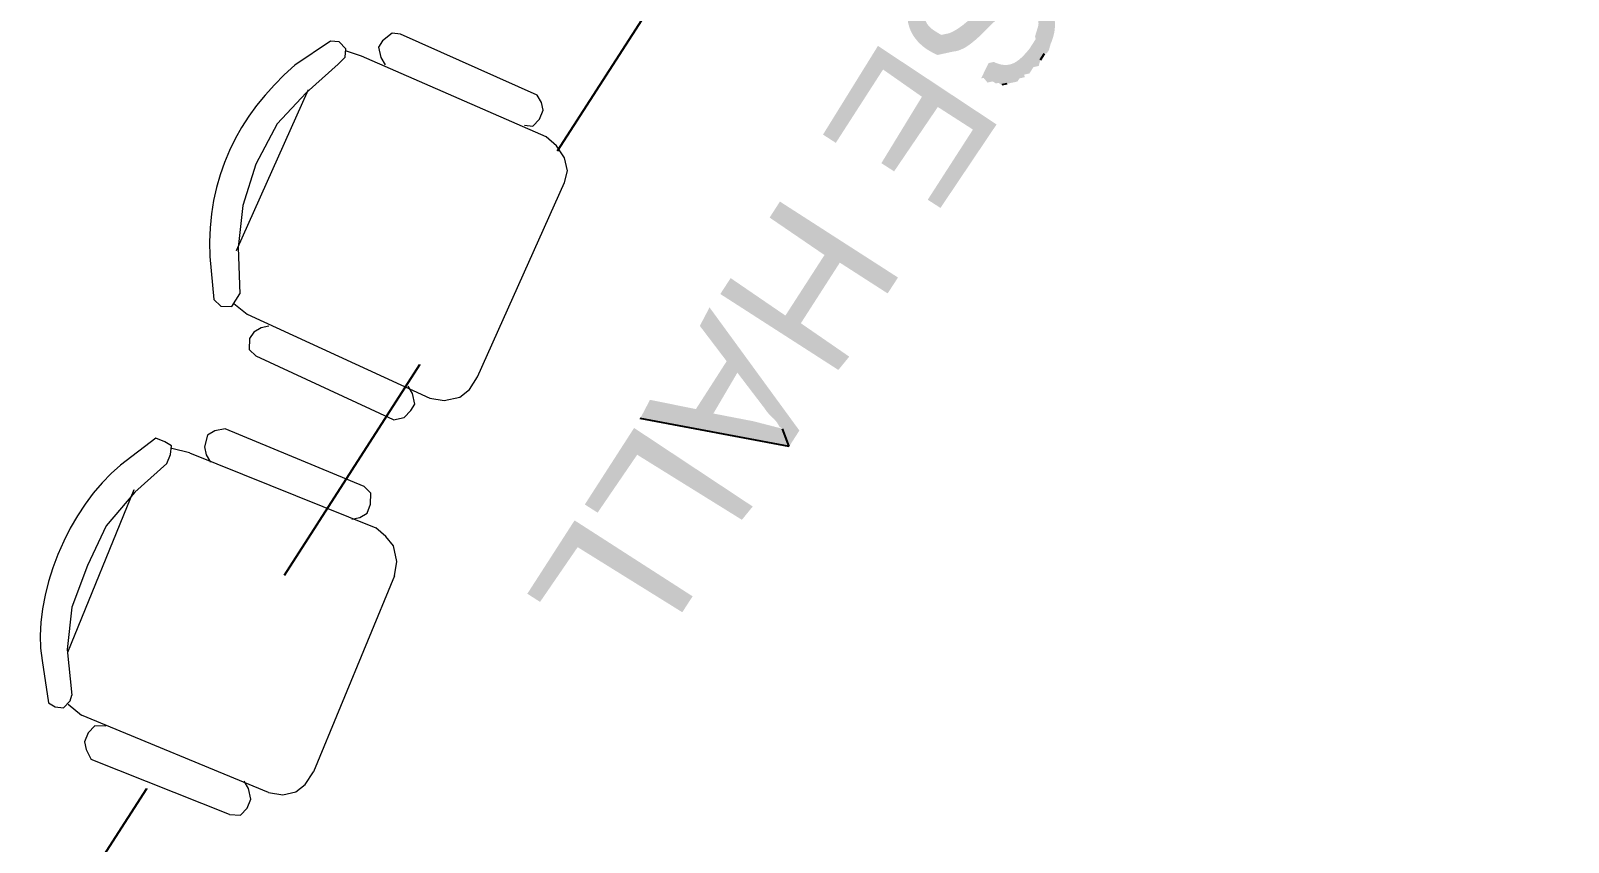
# Model space of a CAD drawing. Header units: inches. Extents: x -48022 to 80112, y -8164 to 5118.
# Drawn here: x 63849.3 to 63946.6, y -581 to -529.6 of the extents above; entities that cross this region are included whole.
import ezdxf
from ezdxf.xclip import XClip

# ---------------------------------------------------------------- set-up
doc = ezdxf.new("R2010")
doc.units = ezdxf.units.IN
doc.header["$LTSCALE"] = 10
doc.header["$XCLIPFRAME"] = 0
doc.header["$PDMODE"] = 32
doc.linetypes.add('Amconstr', pattern=[9999, 9999, 0])
doc.layers.add('1_DIM', color=1, linetype='Continuous')
doc.styles.get("Standard").update_dxf_attribs({"font": 'sanss___.ttf'})
doc.dimstyles.new('STANDARD_WS', dxfattribs={"dimscale": 180, "dimtxt": 0.18, "dimasz": 0.0625, "dimexe": 0.1875, "dimexo": 0.0625, "dimgap": 0.09375, "dimtad": 0, "dimdec": 0, "dimzin": 3, "dimdsep": 46, "dimlunit": 4, "dimtxsty": 'Standard', "dimblk": 'DOT', "dimcen": 0.09375, "dimadec": 3, "dimazin": 0, "dimtfac": 1, "dimtdec": 0, "dimtofl": 0, "dimtmove": 1, "dimatfit": 3, "dimldrblk": 'CLOSED', "dimfxl": 0, "dimfrac": 2, "dimtolj": 1, "dimtzin": 3, "dimarcsym": 0})

# ---------------------------------------------------------------- blocks, each defined once
blk = doc.blocks.new('pdf plan')
for points in [[(656.911, 321.454), (656.911, 321.487), (656.878, 321.521), (656.812, 321.554), (656.812, 321.554), (656.795, 321.566), (656.778, 321.578), (656.76, 321.589), (656.741, 321.6), (656.722, 321.61), (656.702, 321.62), (656.682, 321.629), (656.662, 321.637), (656.641, 321.644), (656.62, 321.651), (656.598, 321.657), (656.577, 321.661), (656.555, 321.665), (656.533, 321.667), (656.511, 321.669), (656.489, 321.669), (656.467, 321.668), (656.445, 321.665), (656.423, 321.661), (656.401, 321.656), (656.379, 321.65), (656.358, 321.641), (656.337, 321.631), (656.316, 321.62), (656.316, 321.62), (656.283, 321.62), (656.217, 321.587), (656.217, 321.587), (656.193, 321.57), (656.171, 321.553), (656.151, 321.536), (656.133, 321.518), (656.117, 321.5), (656.103, 321.481), (656.09, 321.463), (656.078, 321.443), (656.069, 321.424), (656.06, 321.404), (656.053, 321.384), (656.047, 321.363), (656.043, 321.343), (656.039, 321.321), (656.037, 321.3), (656.035, 321.278), (656.035, 321.256), (656.035, 321.233), (656.037, 321.21), (656.038, 321.187), (656.041, 321.163), (656.044, 321.139), (656.047, 321.115), (656.051, 321.091), (656.051, 321.091), (656.084, 321.057), (656.151, 320.925), (656.151, 320.925), (656.159, 320.904), (656.169, 320.883), (656.18, 320.862), (656.191, 320.84), (656.203, 320.818), (656.215, 320.795), (656.228, 320.773), (656.241, 320.75), (656.255, 320.727), (656.268, 320.704), (656.282, 320.68), (656.295, 320.656), (656.309, 320.633), (656.322, 320.608), (656.334, 320.584), (656.347, 320.56), (656.358, 320.536), (656.369, 320.511), (656.379, 320.487), (656.389, 320.462), (656.397, 320.437), (656.404, 320.412), (656.41, 320.388), (656.415, 320.363), (656.415, 320.363), (656.415, 320.264), (656.415, 320.264), (656.391, 320.236), (656.368, 320.212), (656.346, 320.19), (656.326, 320.171), (656.306, 320.155), (656.287, 320.142), (656.268, 320.131), (656.25, 320.123), (656.232, 320.116), (656.215, 320.112), (656.197, 320.11), (656.18, 320.111), (656.162, 320.113), (656.144, 320.116), (656.126, 320.122), (656.107, 320.129), (656.087, 320.137), (656.066, 320.147), (656.045, 320.158), (656.022, 320.171), (655.999, 320.184), (655.974, 320.199), (655.947, 320.214), (655.919, 320.23), (655.919, 320.23), (655.853, 320.23), (655.853, 320.297), (655.423, 320.694), (655.423, 320.594), (655.456, 320.561), (655.456, 320.528), (655.456, 320.462), (655.489, 320.396), (655.522, 320.363), (655.522, 320.33), (655.621, 320.23), (655.621, 320.23), (655.63, 320.218), (655.639, 320.206), (655.648, 320.193), (655.657, 320.181), (655.666, 320.169), (655.676, 320.157), (655.686, 320.145), (655.696, 320.134), (655.706, 320.122), (655.717, 320.111), (655.727, 320.1), (655.737, 320.09), (655.747, 320.08), (655.758, 320.07), (655.768, 320.061), (655.778, 320.052), (655.788, 320.043), (655.798, 320.035), (655.808, 320.028), (655.817, 320.021), (655.827, 320.014), (655.836, 320.009), (655.844, 320.003), (655.853, 319.999), (655.853, 319.999), (655.952, 319.966), (655.985, 319.933), (655.985, 319.933), (656.018, 319.921), (656.051, 319.912), (656.083, 319.905), (656.115, 319.899), (656.146, 319.896), (656.177, 319.894), (656.208, 319.895), (656.238, 319.897), (656.267, 319.901), (656.296, 319.907), (656.325, 319.915), (656.353, 319.924), (656.381, 319.936), (656.408, 319.949), (656.435, 319.963), (656.461, 319.979), (656.486, 319.997), (656.511, 320.016), (656.535, 320.037), (656.559, 320.06), (656.582, 320.084), (656.604, 320.109), (656.626, 320.136), (656.647, 320.164), (656.647, 320.164), (656.647, 320.23), (656.647, 320.297), (656.647, 320.363), (656.647, 320.363), (656.649, 320.392), (656.649, 320.422), (656.645, 320.452), (656.638, 320.483), (656.63, 320.515), (656.618, 320.546), (656.605, 320.578), (656.59, 320.61), (656.574, 320.642), (656.557, 320.675), (656.538, 320.707), (656.519, 320.739), (656.499, 320.771), (656.479, 320.803), (656.459, 320.834), (656.439, 320.865), (656.419, 320.896), (656.4, 320.926), (656.382, 320.955), (656.366, 320.984), (656.351, 321.012), (656.337, 321.039), (656.325, 321.065), (656.316, 321.091), (656.316, 321.091), (656.283, 321.19), (656.283, 321.223), (656.283, 321.223), (656.283, 321.239), (656.282, 321.253), (656.282, 321.265), (656.281, 321.277), (656.28, 321.287), (656.279, 321.296), (656.279, 321.304), (656.278, 321.311), (656.278, 321.318), (656.278, 321.324), (656.278, 321.329), (656.279, 321.334), (656.28, 321.34), (656.282, 321.345), (656.285, 321.35), (656.288, 321.355), (656.292, 321.361), (656.297, 321.367), (656.303, 321.374), (656.31, 321.381), (656.318, 321.39), (656.327, 321.399), (656.337, 321.41), (656.349, 321.421), (656.349, 321.421), (656.382, 321.454), (656.415, 321.454), (656.415, 321.454), (656.431, 321.458), (656.446, 321.461), (656.459, 321.464), (656.472, 321.466), (656.483, 321.467), (656.494, 321.467), (656.504, 321.467), (656.513, 321.467), (656.522, 321.465), (656.531, 321.464), (656.539, 321.461), (656.548, 321.459), (656.556, 321.455), (656.564, 321.451), (656.573, 321.447), (656.582, 321.442), (656.591, 321.437), (656.601, 321.431), (656.612, 321.425), (656.624, 321.418), (656.636, 321.411), (656.649, 321.404), (656.664, 321.396), (656.68, 321.388), (656.68, 321.388), (656.713, 321.388), (657.176, 320.925), (657.176, 321.057), (657.143, 321.091), (657.143, 321.157), (657.11, 321.157), (657.11, 321.223), (657.077, 321.256), (657.044, 321.289), (657.044, 321.355), (656.978, 321.388)], [(657.176, 320.925), (656.812, 321.289), (656.812, 321.289), (656.828, 321.269), (656.844, 321.248), (656.858, 321.228), (656.872, 321.209), (656.885, 321.189), (656.897, 321.17), (656.908, 321.151), (656.918, 321.132), (656.926, 321.113), (656.934, 321.095), (656.94, 321.076), (656.945, 321.057), (656.948, 321.039), (656.95, 321.02), (656.95, 321.002), (656.949, 320.983), (656.947, 320.964), (656.942, 320.945), (656.936, 320.926), (656.929, 320.906), (656.919, 320.886), (656.907, 320.867), (656.894, 320.846), (656.878, 320.826), (656.878, 320.826), (656.878, 320.76), (657.044, 320.627), (657.044, 320.66), (657.11, 320.694), (657.11, 320.76), (657.143, 320.793), (657.143, 320.826), (657.176, 320.859)], [(658.499, 319.8), (657.639, 320.694), (656.382, 319.47), (657.308, 318.576), (657.441, 318.709), (656.68, 319.47), (657.11, 319.867), (657.805, 319.205), (657.937, 319.337), (657.275, 320.032), (657.639, 320.396), (658.367, 319.668)], [(659.392, 318.94), (659.227, 319.106), (658.003, 317.882), (658.169, 317.716), (658.764, 318.279), (659.392, 317.65), (658.896, 318.444)], [(660.186, 318.146), (660.054, 318.312), (659.525, 317.816), (658.896, 318.444), (659.392, 317.65), (658.797, 317.088), (658.962, 316.922)], [(660.98, 317.353), (660.815, 317.518), (659.095, 316.757), (659.293, 316.592), (659.789, 316.823), (660.286, 316.327), (659.955, 316.922), (660.451, 317.154), (660.451, 317.154), (660.471, 317.162), (660.488, 317.17), (660.504, 317.177), (660.519, 317.185), (660.532, 317.191), (660.544, 317.198), (660.554, 317.204), (660.564, 317.21), (660.573, 317.216), (660.581, 317.222), (660.588, 317.227), (660.596, 317.233), (660.603, 317.238), (660.61, 317.243), (660.617, 317.247), (660.625, 317.252), (660.633, 317.257), (660.642, 317.261), (660.651, 317.265), (660.662, 317.27), (660.673, 317.274), (660.686, 317.278), (660.7, 317.282), (660.716, 317.286), (660.716, 317.286), (660.749, 317.319)], [(660.98, 317.353), (660.749, 317.319), (660.749, 317.319), (660.744, 317.311), (660.739, 317.3), (660.733, 317.289), (660.727, 317.277), (660.721, 317.263), (660.714, 317.249), (660.706, 317.234), (660.698, 317.219), (660.691, 317.203), (660.682, 317.187), (660.674, 317.171), (660.666, 317.154), (660.658, 317.138), (660.65, 317.121), (660.641, 317.105), (660.634, 317.089), (660.626, 317.074), (660.618, 317.059), (660.611, 317.045), (660.605, 317.032), (660.599, 317.019), (660.593, 317.008), (660.588, 316.998), (660.583, 316.989), (660.583, 316.989), (660.385, 316.526), (659.955, 316.922), (660.286, 316.327), (660.054, 315.798), (660.253, 315.632)], [(661.741, 316.592), (661.609, 316.757), (660.352, 315.533), (661.146, 314.739), (661.278, 314.872), (660.683, 315.5)], [(662.7, 315.632), (662.535, 315.798), (661.311, 314.574), (662.072, 313.813), (662.204, 313.945), (661.642, 314.541)]]:
    blk.add_hatch(color=250).paths.add_polyline_path(points)
at = {"color": 250, "linetype": 'Continuous', "lineweight": -2}
for p, q in [((656.911, 321.454), (656.978, 321.388)), ((657.176, 320.925), (657.176, 320.859)), ((660.98, 317.353), (660.253, 315.632)), ((660.98, 317.353), (660.749, 317.319))]:
    blk.add_line(p, q, dxfattribs=at)
at = {"color": 250, "linetype": 'Continuous', "lineweight": 5}
for p, q in [((654.894, 312.887), (655.092, 312.391)), ((657.176, 310.869), (657.705, 310.803)), ((659.227, 309.744), (659.459, 309.248)), ((661.609, 307.792), (662.138, 307.759))]:
    blk.add_line(p, q, dxfattribs=at)
at = {"color": 250, "linetype": 'Continuous', "lineweight": -2}
for points in [[(656.812, 315.335), (645.797, 326.35), (645.797, 326.35)], [(661.212, 310.935), (659.029, 313.118), (659.029, 313.118)], [(674.444, 297.703), (663.428, 308.719), (663.428, 308.719)]]:
    blk.add_lwpolyline(points, dxfattribs=at)
at = {"color": 250, "linetype": 'Continuous', "lineweight": 5}
for points in [[(656.415, 315.004), (656.448, 315.103), (656.382, 315.202), (656.283, 315.268), (656.184, 315.268), (656.084, 315.235)], [(657.97, 311.167), (659.459, 313.151), (659.525, 313.317), (659.525, 313.515), (659.459, 313.648), (659.326, 313.78), (657.209, 315.335), (657.077, 315.401), (656.911, 315.401), (656.746, 315.335), (656.614, 315.235)], [(656.084, 315.235), (654.993, 313.747), (654.993, 313.747)], [(656.614, 315.235), (655.158, 313.218), (655.158, 313.218)], [(654.993, 313.747), (654.96, 313.648), (655.026, 313.515), (655.092, 313.449), (655.224, 313.449), (655.324, 313.482)], [(655.158, 313.218), (655.059, 313.052), (655.059, 313.052)], [(655.191, 312.92), (655.125, 313.019), (655.026, 313.052), (654.927, 312.986), (654.894, 312.887)], [(655.191, 312.92), (655.456, 312.457), (655.754, 312.027), (656.184, 311.663), (656.647, 311.398), (657.143, 311.233), (657.705, 311.134)], [(659.624, 312.655), (659.624, 312.788), (659.558, 312.887), (659.492, 312.953), (659.359, 312.953), (659.26, 312.92)], [(659.624, 312.655), (658.499, 311.167), (658.499, 311.167)], [(655.423, 312.49), (657.176, 311.2), (657.176, 311.2)], [(661.51, 312.258), (661.344, 312.324), (661.146, 312.324), (661.013, 312.258), (660.881, 312.159)], [(661.51, 312.258), (663.66, 310.77), (663.66, 310.77)], [(660.352, 312.126), (659.293, 310.604), (659.293, 310.604)], [(659.492, 310.108), (660.881, 312.159), (660.881, 312.159)], [(660.716, 311.894), (660.716, 311.994), (660.683, 312.093), (660.583, 312.159), (660.451, 312.192), (660.352, 312.126)], [(658.169, 311.398), (658.169, 311.299), (658.202, 311.2), (658.268, 311.134), (658.4, 311.1), (658.499, 311.167)], [(657.705, 310.803), (657.805, 310.869), (657.838, 311.001), (657.772, 311.067), (657.705, 311.134)], [(657.805, 311.034), (657.97, 311.167), (657.97, 311.167)], [(663.792, 310.174), (663.858, 310.34), (663.858, 310.505), (663.792, 310.637), (663.66, 310.77)], [(659.293, 310.604), (659.293, 310.472), (659.326, 310.373), (659.459, 310.307), (659.558, 310.307), (659.657, 310.34)], [(663.792, 310.174), (662.37, 308.123), (662.37, 308.123)], [(659.492, 310.108), (659.392, 309.91), (659.392, 309.91)], [(659.558, 309.81), (659.459, 309.876), (659.359, 309.91), (659.293, 309.843), (659.227, 309.744)], [(659.558, 309.81), (659.822, 309.347), (660.153, 308.917), (660.583, 308.586), (661.046, 308.289), (661.543, 308.123), (662.105, 308.057)], [(663.957, 309.645), (663.991, 309.777), (663.924, 309.876), (663.825, 309.943), (663.693, 309.943), (663.594, 309.91)], [(663.957, 309.645), (662.932, 308.123), (662.932, 308.123)], [(661.576, 308.123), (659.789, 309.347), (659.789, 309.347)], [(662.568, 308.388), (662.535, 308.256), (662.601, 308.156), (662.7, 308.09), (662.8, 308.09), (662.932, 308.123)], [(662.204, 307.991), (662.37, 308.123), (662.37, 308.123)], [(662.138, 307.759), (662.204, 307.826), (662.237, 307.925), (662.171, 308.024), (662.105, 308.057)]]:
    blk.add_lwpolyline(points, dxfattribs=at)
for points in [[(655.092, 312.391), (655.555, 311.564), (656.217, 311.034), (657.176, 310.869)], [(659.459, 309.248), (659.822, 308.52), (660.815, 307.826), (661.609, 307.792)]]:
    blk.add_open_spline(points, degree=3, dxfattribs=at)
blk = doc.blocks.new('_Dot')
at = {"color": 0, "linetype": 'ByBlock', "lineweight": -2}
blk.add_line((-0.5, 0), (-1, 0), dxfattribs=at)
at = {"color": 0, "linetype": 'ByBlock', "const_width": 0.5}
blk.add_lwpolyline([(-0.25, 0, 1), (0.25, 0, 1)], format="xyb", close=True, dxfattribs=at)
blk = doc.blocks.new('*D201')
at = {"layer": '1_DIM', "color": 0, "lineweight": -2, "transparency": 16777216}
blk.add_line((66319.12, -277.293), (66319.12, 641.737), dxfattribs=at)
for start, end in [(90.0606385, 95.5784072), (96.5520785, 102.0698472)]:
    blk.add_arc((66319.12, -10021.854), 10629.841, start, end, dxfattribs=at)
at = {"layer": 'Defpoints', "color": 0, "transparency": 16777216}
for p in [(63731.752, 2015.887), (65569.57, 581.527), (64150.659, 66.921), (66319.12, -288.543), (66319.12, -1080.543)]:
    blk.add_point(p, dxfattribs=at)
at = {"layer": '1_DIM', "color": 0, "lineweight": -2, "transparency": 16777216, "xscale": 11.25, "yscale": 11.25, "zscale": 11.25}
for p, rotation in [((66319.12, 607.987), 0.03031924790928877), ((64085.378, 370.639), 192.1001664814439)]:
    blk.add_blockref('_Dot', p, dxfattribs=dict(at, rotation=rotation))
at = {"layer": '1_DIM', "color": 0, "transparency": 16777216, "insert": (65195.962, 548.483), "char_height": 32.4, "attachment_point": 5, "rotation": 6.06524}
blk.add_mtext('\\A1;12.130°', dxfattribs=at)
blk = doc.blocks.new('_Closed')
at = {"color": 0, "linetype": 'ByBlock', "lineweight": -2}
for p, q in [((-1, 0.1667), (0, 0)), ((-1, 0.1667), (-1, -0.1667)), ((0, 0), (-1, -0.1667)), ((0, 0), (-1, 0))]:
    blk.add_line(p, q, dxfattribs=at)

msp = doc.modelspace()

# ---------------------------------------------------------------- block references
at = {"linetype": 'Amconstr', "lineweight": 25}
ref = msp.add_blockref('pdf plan', (61586.986, 2414.104), dxfattribs=dict(at, xscale=5.131858713091743, yscale=5.131858713091743, zscale=5.131858713091743, rotation=282.2313422511228))
XClip(ref).set_block_clipping_path([(164.4791717222, 449.2939431408), (576.659918646, 448.5683895352), (739.282937211, 285.3718372324), (658.1213050436, 204.4954374036), (528.9983881636, 334.0737409183), (235.5965602188, 334.5902103453), (235.5625337246, 315.2600524106), (164.2434555072, 315.3855939715)])

# ---------------------------------------------------------------- dimensions: what is measured, and where the dimension line sits
at = {"layer": '1_DIM'}
dim = msp.add_angular_dim_2l(base=(65569.57, 581.527), line1=((64150.659, 66.921), (63731.752, 2015.887)), line2=((66319.12, -1080.543), (66319.12, -288.543)), dimstyle='STANDARD_WS', dxfattribs=at)
dim.commit()
dim.dimension.update_dxf_attribs({"geometry": '*D201', "text_midpoint": (65195.962, 548.483)})

doc.saveas('drawing.dxf')
